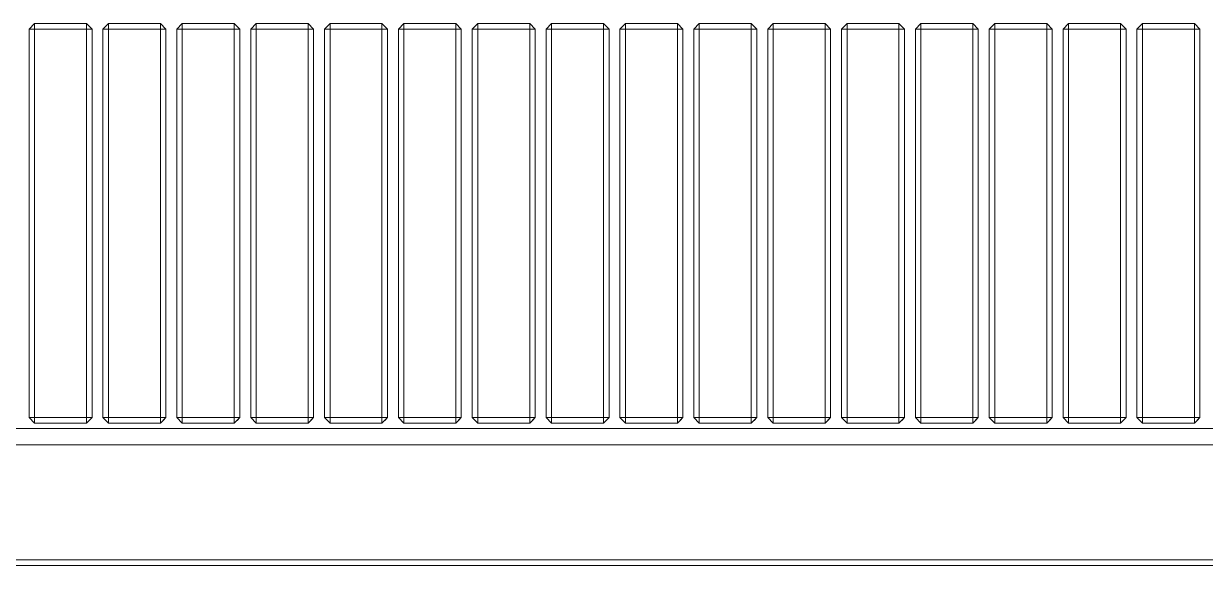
# Model space of a CAD drawing. Header units: metres. Extents: x 10 to 831, y 10 to 584.
# Drawn here: x 403.4 to 437.96, y 252 to 267.84 of the extents above; entities that cross this region are included whole.
import ezdxf

# ---------------------------------------------------------------- set-up
doc = ezdxf.new("R2010")
doc.units = ezdxf.units.M
doc.layers.add('VIS', color=8, linetype='Continuous', lineweight=13)

msp = doc.modelspace()

# ---------------------------------------------------------------- linework, layer by layer
at = {"layer": 'VIS'}
for p, q in [((403.72, 267.84), (403.56, 267.68)), ((403.56, 267.68), (403.72, 267.68)), ((403.56, 267.68), (403.56, 256.32)), ((403.72, 267.68), (403.72, 267.84)), ((403.72, 267.84), (403.72, 267.84)), ((405.24, 267.84), (403.72, 267.84)), ((403.72, 256.32), (403.72, 267.68)), ((403.72, 267.68), (405.24, 267.68)), ((405.24, 267.84), (405.24, 267.68)), ((405.4, 267.68), (405.24, 267.84)), ((405.24, 267.68), (405.4, 267.68)), ((405.24, 267.68), (405.24, 256.32)), ((405.4, 267.68), (405.32, 267.68)), ((405.4, 267.68), (405.4, 267.68)), ((405.4, 256.32), (405.4, 267.68)), ((405.4, 267.68), (405.4, 256.32)), ((405.88, 267.84), (405.72, 267.68)), ((405.72, 267.68), (405.88, 267.68)), ((405.72, 267.68), (405.72, 256.32)), ((405.88, 267.68), (405.88, 267.84)), ((405.88, 267.84), (405.88, 267.84)), ((407.4, 267.84), (405.88, 267.84)), ((405.88, 267.68), (407.4, 267.68)), ((405.88, 256.32), (405.88, 267.68)), ((407.4, 267.84), (407.4, 267.68)), ((407.56, 267.68), (407.4, 267.84)), ((407.4, 267.68), (407.56, 267.68)), ((407.4, 267.68), (407.4, 256.32)), ((407.56, 267.68), (407.48, 267.68)), ((407.56, 267.68), (407.56, 256.32)), ((407.56, 256.32), (407.56, 267.68)), ((407.56, 267.68), (407.56, 267.68)), ((408.04, 267.84), (407.88, 267.68)), ((407.88, 267.68), (408.04, 267.68)), ((407.88, 267.68), (407.88, 256.32)), ((408.04, 267.68), (408.04, 267.84)), ((409.56, 267.84), (408.04, 267.84)), ((408.04, 267.84), (408.04, 267.84)), ((408.04, 267.68), (409.56, 267.68)), ((408.04, 256.32), (408.04, 267.68)), ((409.56, 267.84), (409.56, 267.68)), ((409.72, 267.68), (409.56, 267.84)), ((409.56, 267.68), (409.72, 267.68)), ((409.56, 267.68), (409.56, 256.32)), ((409.72, 267.68), (409.64, 267.68)), ((409.72, 267.68), (409.72, 256.32)), ((409.72, 267.68), (409.72, 267.68)), ((409.72, 256.32), (409.72, 267.68)), ((410.2, 267.84), (410.04, 267.68)), ((410.04, 267.68), (410.2, 267.68)), ((410.04, 267.68), (410.04, 256.32)), ((410.2, 267.68), (410.2, 267.84)), ((410.2, 267.84), (410.2, 267.84)), ((411.72, 267.84), (410.2, 267.84)), ((410.2, 256.32), (410.2, 267.68)), ((410.2, 267.68), (411.72, 267.68)), ((411.72, 267.84), (411.72, 267.68)), ((411.88, 267.68), (411.72, 267.84)), ((411.72, 267.68), (411.88, 267.68)), ((411.72, 267.68), (411.72, 256.32)), ((411.88, 267.68), (411.8, 267.68)), ((411.88, 256.32), (411.88, 267.68)), ((411.88, 267.68), (411.88, 267.68)), ((411.88, 267.68), (411.88, 256.32)), ((412.36, 267.84), (412.2, 267.68)), ((412.2, 267.68), (412.36, 267.68)), ((412.2, 267.68), (412.2, 256.32)), ((412.36, 267.68), (412.36, 267.84)), ((412.36, 267.84), (412.36, 267.84)), ((413.88, 267.84), (412.36, 267.84)), ((412.36, 267.68), (413.88, 267.68)), ((412.36, 256.32), (412.36, 267.68)), ((413.88, 267.84), (413.88, 267.68)), ((414.04, 267.68), (413.88, 267.84)), ((413.88, 267.68), (414.04, 267.68)), ((413.88, 267.68), (413.88, 256.32)), ((414.04, 267.68), (413.96, 267.68)), ((414.04, 267.68), (414.04, 267.68)), ((414.04, 267.68), (414.04, 256.32)), ((414.04, 256.32), (414.04, 267.68)), ((414.52, 267.84), (414.36, 267.68)), ((414.36, 267.68), (414.52, 267.68)), ((414.36, 267.68), (414.36, 256.32)), ((414.52, 267.68), (414.52, 267.84)), ((416.04, 267.84), (414.52, 267.84)), ((414.52, 267.84), (414.52, 267.84)), ((414.52, 267.68), (416.04, 267.68)), ((414.52, 256.32), (414.52, 267.68)), ((416.04, 267.84), (416.04, 267.68)), ((416.2, 267.68), (416.04, 267.84)), ((416.04, 267.68), (416.2, 267.68)), ((416.04, 267.68), (416.04, 256.32)), ((416.2, 267.68), (416.12, 267.68)), ((416.2, 267.68), (416.2, 256.32)), ((416.2, 256.32), (416.2, 267.68)), ((416.2, 267.68), (416.2, 267.68)), ((416.68, 267.84), (416.52, 267.68)), ((416.52, 267.68), (416.68, 267.68)), ((416.52, 267.68), (416.52, 256.32)), ((416.68, 267.68), (416.68, 267.84)), ((416.68, 267.84), (416.68, 267.84)), ((418.2, 267.84), (416.68, 267.84)), ((416.68, 256.32), (416.68, 267.68)), ((416.68, 267.68), (418.2, 267.68)), ((418.2, 267.84), (418.2, 267.68)), ((418.36, 267.68), (418.2, 267.84)), ((418.2, 267.68), (418.36, 267.68)), ((418.2, 267.68), (418.2, 256.32)), ((418.36, 267.68), (418.28, 267.68)), ((418.36, 267.68), (418.36, 267.68)), ((418.36, 256.32), (418.36, 267.68)), ((418.36, 267.68), (418.36, 256.32)), ((418.84, 267.84), (418.68, 267.68)), ((418.68, 267.68), (418.84, 267.68)), ((418.68, 267.68), (418.68, 256.32)), ((418.84, 267.68), (418.84, 267.84)), ((418.84, 267.84), (418.84, 267.84)), ((420.36, 267.84), (418.84, 267.84)), ((418.84, 267.68), (420.36, 267.68)), ((418.84, 256.32), (418.84, 267.68)), ((420.36, 267.84), (420.36, 267.68)), ((420.52, 267.68), (420.36, 267.84)), ((420.36, 267.68), (420.52, 267.68)), ((420.36, 267.68), (420.36, 256.32)), ((420.52, 267.68), (420.44, 267.68)), ((420.52, 267.68), (420.52, 256.32)), ((420.52, 256.32), (420.52, 267.68)), ((420.52, 267.68), (420.52, 267.68)), ((421, 267.84), (420.84, 267.68)), ((420.84, 267.68), (421, 267.68)), ((420.84, 267.68), (420.84, 256.32)), ((421, 267.68), (421, 267.84)), ((422.52, 267.84), (421, 267.84)), ((421, 267.84), (421, 267.84)), ((421, 267.68), (422.52, 267.68)), ((421, 256.32), (421, 267.68)), ((422.52, 267.84), (422.52, 267.68)), ((422.68, 267.68), (422.52, 267.84)), ((422.52, 267.68), (422.68, 267.68)), ((422.52, 267.68), (422.52, 256.32)), ((422.68, 267.68), (422.6, 267.68)), ((422.68, 267.68), (422.68, 256.32)), ((422.68, 267.68), (422.68, 267.68)), ((422.68, 256.32), (422.68, 267.68)), ((423.16, 267.84), (423, 267.68)), ((423, 267.68), (423.16, 267.68)), ((423, 267.68), (423, 256.32)), ((423.16, 267.68), (423.16, 267.84)), ((423.16, 267.84), (423.16, 267.84)), ((424.68, 267.84), (423.16, 267.84)), ((423.16, 256.32), (423.16, 267.68)), ((423.16, 267.68), (424.68, 267.68)), ((424.68, 267.84), (424.68, 267.68)), ((424.84, 267.68), (424.68, 267.84)), ((424.68, 267.68), (424.84, 267.68)), ((424.68, 267.68), (424.68, 256.32)), ((424.84, 267.68), (424.76, 267.68)), ((424.84, 256.32), (424.84, 267.68)), ((424.84, 267.68), (424.84, 267.68)), ((424.84, 267.68), (424.84, 256.32)), ((425.32, 267.84), (425.16, 267.68)), ((425.16, 267.68), (425.32, 267.68)), ((425.16, 267.68), (425.16, 256.32)), ((425.32, 267.68), (425.32, 267.84)), ((425.32, 267.84), (425.32, 267.84)), ((426.84, 267.84), (425.32, 267.84)), ((425.32, 267.68), (426.84, 267.68)), ((425.32, 256.32), (425.32, 267.68)), ((426.84, 267.84), (426.84, 267.68)), ((427, 267.68), (426.84, 267.84)), ((426.84, 267.68), (427, 267.68)), ((426.84, 267.68), (426.84, 256.32)), ((427, 267.68), (426.92, 267.68)), ((427, 267.68), (427, 267.68)), ((427, 267.68), (427, 256.32)), ((427, 256.32), (427, 267.68)), ((427.48, 267.84), (427.32, 267.68)), ((427.32, 267.68), (427.48, 267.68)), ((427.32, 267.68), (427.32, 256.32)), ((427.48, 267.68), (427.48, 267.84)), ((429, 267.84), (427.48, 267.84)), ((427.48, 267.84), (427.48, 267.84)), ((427.48, 267.68), (429, 267.68)), ((427.48, 256.32), (427.48, 267.68)), ((429, 267.84), (429, 267.68)), ((429.16, 267.68), (429, 267.84)), ((429, 267.68), (429.16, 267.68)), ((429, 267.68), (429, 256.32)), ((429.16, 267.68), (429.08, 267.68)), ((429.16, 267.68), (429.16, 256.32)), ((429.16, 256.32), (429.16, 267.68)), ((429.16, 267.68), (429.16, 267.68)), ((429.64, 267.84), (429.48, 267.68)), ((429.48, 267.68), (429.64, 267.68)), ((429.48, 267.68), (429.48, 256.32)), ((429.64, 267.68), (429.64, 267.84)), ((429.64, 267.84), (429.64, 267.84)), ((431.16, 267.84), (429.64, 267.84)), ((429.64, 256.32), (429.64, 267.68)), ((429.64, 267.68), (431.16, 267.68)), ((431.16, 267.84), (431.16, 267.68)), ((431.32, 267.68), (431.16, 267.84)), ((431.16, 267.68), (431.32, 267.68)), ((431.16, 267.68), (431.16, 256.32)), ((431.32, 267.68), (431.24, 267.68)), ((431.32, 267.68), (431.32, 267.68)), ((431.32, 256.32), (431.32, 267.68)), ((431.32, 267.68), (431.32, 256.32)), ((431.8, 267.84), (431.64, 267.68)), ((431.64, 267.68), (431.8, 267.68)), ((431.64, 267.68), (431.64, 256.32)), ((431.8, 267.68), (431.8, 267.84)), ((431.8, 267.84), (431.8, 267.84)), ((433.32, 267.84), (431.8, 267.84)), ((431.8, 267.68), (433.32, 267.68)), ((431.8, 256.32), (431.8, 267.68)), ((433.32, 267.84), (433.32, 267.68)), ((433.48, 267.68), (433.32, 267.84)), ((433.32, 267.68), (433.48, 267.68)), ((433.32, 267.68), (433.32, 256.32)), ((433.48, 267.68), (433.4, 267.68)), ((433.48, 267.68), (433.48, 256.32)), ((433.48, 256.32), (433.48, 267.68)), ((433.48, 267.68), (433.48, 267.68)), ((433.96, 267.84), (433.8, 267.68)), ((433.8, 267.68), (433.96, 267.68)), ((433.8, 267.68), (433.8, 256.32)), ((433.96, 267.68), (433.96, 267.84)), ((435.48, 267.84), (433.96, 267.84)), ((433.96, 267.84), (433.96, 267.84)), ((433.96, 267.68), (435.48, 267.68)), ((433.96, 256.32), (433.96, 267.68)), ((435.48, 267.84), (435.48, 267.68)), ((435.64, 267.68), (435.48, 267.84)), ((435.48, 267.68), (435.64, 267.68)), ((435.48, 267.68), (435.48, 256.32)), ((435.64, 267.68), (435.56, 267.68)), ((435.64, 267.68), (435.64, 256.32)), ((435.64, 267.68), (435.64, 267.68)), ((435.64, 256.32), (435.64, 267.68)), ((436.12, 267.84), (435.96, 267.68)), ((435.96, 267.68), (436.12, 267.68)), ((435.96, 267.68), (435.96, 256.32)), ((436.12, 267.68), (436.12, 267.84)), ((436.12, 267.84), (436.12, 267.84)), ((437.64, 267.84), (436.12, 267.84)), ((436.12, 256.32), (436.12, 267.68)), ((436.12, 267.68), (437.64, 267.68)), ((437.64, 267.84), (437.64, 267.68)), ((437.8, 267.68), (437.64, 267.84)), ((437.64, 267.68), (437.8, 267.68)), ((437.64, 267.68), (437.64, 256.32)), ((437.8, 267.68), (437.72, 267.68)), ((437.8, 256.32), (437.8, 267.68)), ((437.8, 267.68), (437.8, 267.68)), ((437.8, 267.68), (437.8, 256.32)), ((403.72, 256.32), (403.56, 256.32)), ((403.56, 256.32), (403.72, 256.16)), ((403.56, 256.32), (403.56, 256.32)), ((403.72, 256.16), (403.72, 256.32)), ((405.24, 256.32), (403.72, 256.32)), ((403.72, 256.16), (405.24, 256.16)), ((405.24, 256.16), (405.4, 256.32)), ((405.4, 256.32), (405.24, 256.32)), ((405.24, 256.32), (405.24, 256.16)), ((405.24, 256.16), (405.24, 256.16)), ((405.4, 256.32), (405.32, 256.24)), ((405.4, 256.32), (405.4, 256.32)), ((405.88, 256.32), (405.72, 256.32)), ((405.72, 256.32), (405.88, 256.16)), ((405.72, 256.32), (405.72, 256.32)), ((405.88, 256.16), (405.88, 256.32)), ((407.4, 256.32), (405.88, 256.32)), ((405.88, 256.16), (407.4, 256.16)), ((407.4, 256.16), (407.56, 256.32)), ((407.56, 256.32), (407.4, 256.32)), ((407.4, 256.32), (407.4, 256.16)), ((407.4, 256.16), (407.4, 256.16)), ((407.56, 256.32), (407.48, 256.24)), ((407.56, 256.32), (407.56, 256.32)), ((408.04, 256.32), (407.88, 256.32)), ((407.88, 256.32), (408.04, 256.16)), ((407.88, 256.32), (407.88, 256.32)), ((408.04, 256.16), (408.04, 256.32)), ((409.56, 256.32), (408.04, 256.32)), ((408.04, 256.16), (409.56, 256.16)), ((409.56, 256.16), (409.72, 256.32)), ((409.72, 256.32), (409.56, 256.32)), ((409.56, 256.32), (409.56, 256.16)), ((409.56, 256.16), (409.56, 256.16)), ((409.72, 256.32), (409.64, 256.24)), ((409.72, 256.32), (409.72, 256.32)), ((410.2, 256.32), (410.04, 256.32)), ((410.04, 256.32), (410.2, 256.16)), ((410.04, 256.32), (410.04, 256.32)), ((410.2, 256.16), (410.2, 256.32)), ((411.72, 256.32), (410.2, 256.32)), ((410.2, 256.16), (411.72, 256.16)), ((411.72, 256.16), (411.88, 256.32)), ((411.88, 256.32), (411.72, 256.32)), ((411.72, 256.32), (411.72, 256.16)), ((411.72, 256.16), (411.72, 256.16)), ((411.88, 256.32), (411.8, 256.24)), ((411.88, 256.32), (411.88, 256.32)), ((412.36, 256.32), (412.2, 256.32)), ((412.2, 256.32), (412.36, 256.16)), ((412.2, 256.32), (412.2, 256.32)), ((412.36, 256.16), (412.36, 256.32)), ((413.88, 256.32), (412.36, 256.32)), ((412.36, 256.16), (413.88, 256.16)), ((413.88, 256.16), (414.04, 256.32)), ((414.04, 256.32), (413.88, 256.32)), ((413.88, 256.32), (413.88, 256.16)), ((413.88, 256.16), (413.88, 256.16)), ((414.04, 256.32), (413.96, 256.24)), ((414.04, 256.32), (414.04, 256.32)), ((414.52, 256.32), (414.36, 256.32)), ((414.36, 256.32), (414.52, 256.16)), ((414.36, 256.32), (414.36, 256.32)), ((414.52, 256.16), (414.52, 256.32)), ((416.04, 256.32), (414.52, 256.32)), ((414.52, 256.16), (416.04, 256.16)), ((416.04, 256.16), (416.2, 256.32)), ((416.2, 256.32), (416.04, 256.32)), ((416.04, 256.32), (416.04, 256.16)), ((416.04, 256.16), (416.04, 256.16)), ((416.2, 256.32), (416.12, 256.24)), ((416.2, 256.32), (416.2, 256.32)), ((416.68, 256.32), (416.52, 256.32)), ((416.52, 256.32), (416.68, 256.16)), ((416.52, 256.32), (416.52, 256.32)), ((416.68, 256.16), (416.68, 256.32)), ((418.2, 256.32), (416.68, 256.32)), ((416.68, 256.16), (418.2, 256.16)), ((418.2, 256.16), (418.36, 256.32)), ((418.36, 256.32), (418.2, 256.32)), ((418.2, 256.32), (418.2, 256.16)), ((418.2, 256.16), (418.2, 256.16)), ((418.36, 256.32), (418.28, 256.24)), ((418.36, 256.32), (418.36, 256.32)), ((418.84, 256.32), (418.68, 256.32)), ((418.68, 256.32), (418.84, 256.16)), ((418.68, 256.32), (418.68, 256.32)), ((418.84, 256.16), (418.84, 256.32)), ((420.36, 256.32), (418.84, 256.32)), ((418.84, 256.16), (420.36, 256.16)), ((420.36, 256.16), (420.52, 256.32)), ((420.52, 256.32), (420.36, 256.32)), ((420.36, 256.32), (420.36, 256.16)), ((420.36, 256.16), (420.36, 256.16)), ((420.52, 256.32), (420.44, 256.24)), ((420.52, 256.32), (420.52, 256.32)), ((421, 256.32), (420.84, 256.32)), ((420.84, 256.32), (421, 256.16)), ((420.84, 256.32), (420.84, 256.32)), ((421, 256.16), (421, 256.32)), ((422.52, 256.32), (421, 256.32)), ((421, 256.16), (422.52, 256.16)), ((422.52, 256.16), (422.68, 256.32)), ((422.68, 256.32), (422.52, 256.32)), ((422.52, 256.32), (422.52, 256.16)), ((422.52, 256.16), (422.52, 256.16)), ((422.68, 256.32), (422.6, 256.24)), ((422.68, 256.32), (422.68, 256.32)), ((423.16, 256.32), (423, 256.32)), ((423, 256.32), (423.16, 256.16)), ((423, 256.32), (423, 256.32)), ((423.16, 256.16), (423.16, 256.32)), ((424.68, 256.32), (423.16, 256.32)), ((423.16, 256.16), (424.68, 256.16)), ((424.68, 256.16), (424.84, 256.32)), ((424.84, 256.32), (424.68, 256.32)), ((424.68, 256.32), (424.68, 256.16)), ((424.68, 256.16), (424.68, 256.16)), ((424.84, 256.32), (424.76, 256.24)), ((424.84, 256.32), (424.84, 256.32)), ((425.32, 256.32), (425.16, 256.32)), ((425.16, 256.32), (425.32, 256.16)), ((425.16, 256.32), (425.16, 256.32)), ((425.32, 256.16), (425.32, 256.32)), ((426.84, 256.32), (425.32, 256.32)), ((425.32, 256.16), (426.84, 256.16)), ((426.84, 256.16), (427, 256.32)), ((427, 256.32), (426.84, 256.32)), ((426.84, 256.32), (426.84, 256.16)), ((426.84, 256.16), (426.84, 256.16)), ((427, 256.32), (426.92, 256.24)), ((427, 256.32), (427, 256.32)), ((427.48, 256.32), (427.32, 256.32)), ((427.32, 256.32), (427.48, 256.16)), ((427.32, 256.32), (427.32, 256.32)), ((427.48, 256.16), (427.48, 256.32)), ((429, 256.32), (427.48, 256.32)), ((427.48, 256.16), (429, 256.16)), ((429, 256.16), (429.16, 256.32)), ((429.16, 256.32), (429, 256.32)), ((429, 256.32), (429, 256.16)), ((429, 256.16), (429, 256.16)), ((429.16, 256.32), (429.08, 256.24)), ((429.16, 256.32), (429.16, 256.32)), ((429.64, 256.32), (429.48, 256.32)), ((429.48, 256.32), (429.64, 256.16)), ((429.48, 256.32), (429.48, 256.32)), ((429.64, 256.16), (429.64, 256.32)), ((431.16, 256.32), (429.64, 256.32)), ((429.64, 256.16), (431.16, 256.16)), ((431.16, 256.16), (431.32, 256.32)), ((431.32, 256.32), (431.16, 256.32)), ((431.16, 256.32), (431.16, 256.16)), ((431.16, 256.16), (431.16, 256.16)), ((431.32, 256.32), (431.24, 256.24)), ((431.32, 256.32), (431.32, 256.32)), ((431.8, 256.32), (431.64, 256.32)), ((431.64, 256.32), (431.8, 256.16)), ((431.64, 256.32), (431.64, 256.32)), ((431.8, 256.16), (431.8, 256.32)), ((433.32, 256.32), (431.8, 256.32)), ((431.8, 256.16), (433.32, 256.16)), ((433.32, 256.16), (433.48, 256.32)), ((433.48, 256.32), (433.32, 256.32)), ((433.32, 256.32), (433.32, 256.16)), ((433.32, 256.16), (433.32, 256.16)), ((433.48, 256.32), (433.4, 256.24)), ((433.48, 256.32), (433.48, 256.32)), ((433.96, 256.32), (433.8, 256.32)), ((433.8, 256.32), (433.96, 256.16)), ((433.8, 256.32), (433.8, 256.32)), ((433.96, 256.16), (433.96, 256.32)), ((435.48, 256.32), (433.96, 256.32)), ((433.96, 256.16), (435.48, 256.16)), ((435.48, 256.16), (435.64, 256.32)), ((435.64, 256.32), (435.48, 256.32)), ((435.48, 256.32), (435.48, 256.16)), ((435.48, 256.16), (435.48, 256.16)), ((435.64, 256.32), (435.56, 256.24)), ((435.64, 256.32), (435.64, 256.32)), ((436.12, 256.32), (435.96, 256.32)), ((435.96, 256.32), (436.12, 256.16)), ((435.96, 256.32), (435.96, 256.32)), ((436.12, 256.16), (436.12, 256.32)), ((437.64, 256.32), (436.12, 256.32)), ((436.12, 256.16), (437.64, 256.16)), ((437.64, 256.16), (437.8, 256.32)), ((437.8, 256.32), (437.64, 256.32)), ((437.64, 256.32), (437.64, 256.16)), ((437.64, 256.16), (437.64, 256.16)), ((437.8, 256.32), (437.72, 256.24)), ((437.8, 256.32), (437.8, 256.32)), ((230, 256), (458, 256)), ((458, 255.52), (230, 255.52)), ((457.84, 252.16), (230.16, 252.16)), ((230.16, 252), (457.84, 252))]:
    msp.add_line(p, q, dxfattribs=at)

doc.saveas('drawing.dxf')
